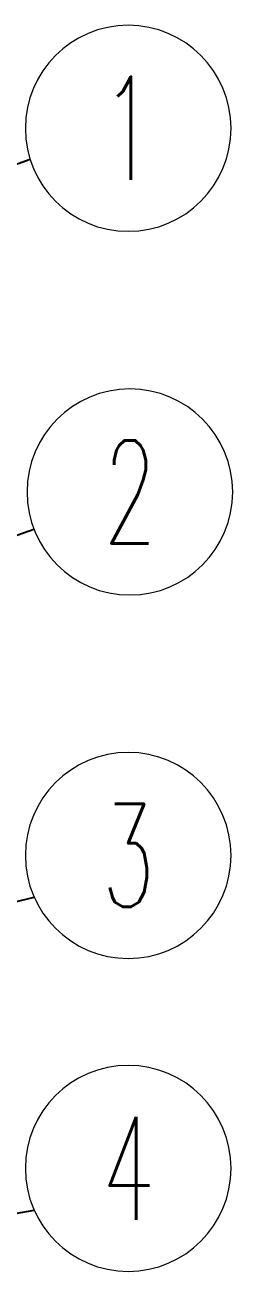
# Model space of a CAD drawing. Header units: millimetres. Extents: x 221 to 563, y 144 to 381.
# Drawn here: x 446.5 to 456.3, y 157.8 to 217.6 of the extents above; entities that cross this region are included whole.
import ezdxf
from ezdxf.enums import TextEntityAlignment as Align

# ---------------------------------------------------------------- set-up
doc = ezdxf.new("R2010")
doc.units = ezdxf.units.MM
doc.layers.add('from', color=7, linetype='Continuous', lineweight=13)
doc.styles.add('BOM', font='txt.shx', dxfattribs={"bigfont": 'gbcbig.shx'})
doc.dimstyles.new('ISO', dxfattribs={"dimscale": 0.6, "dimtxt": 2.5, "dimasz": 2.5, "dimexe": 1.25, "dimexo": 0.625, "dimtad": 0, "dimdsep": 46, "dimtxsty": 'Standard', "dimblk": 'OPEN', "dimcen": 0, "dimclrd": 4, "dimclre": 4, "dimadec": 0, "dimazin": 0, "dimtfac": 1, "dimtofl": 0, "dimtmove": 0, "dimatfit": 3, "dimfxl": 1, "dimarcsym": 0})

# ---------------------------------------------------------------- blocks, each defined once
blk = doc.blocks.new('yx_bom3')
at = {"layer": 'from'}
blk.add_circle((0, 0), 1, dxfattribs=at)
at = {"layer": 'from', "color": 4, "style": 'BOM', "width": 0.6}
blk.add_attdef('ITEM', text='', height=1, dxfattribs=at).set_placement((0, 0), align=Align.MIDDLE)
blk = doc.blocks.new('_Open')
at = {"color": 0, "linetype": 'ByBlock', "lineweight": -2}
for p, q in [((-1, 0.167), (0, 0)), ((-1, -0.167), (0, 0)), ((0, 0), (-1, 0))]:
    blk.add_line(p, q, dxfattribs=at)
blk = doc.blocks.new('u31')
at = {"layer": 'from'}
ref = blk.add_blockref('yx_bom3', (63.529, 87.279), dxfattribs=dict(at, xscale=-6.24000000000001, yscale=6.239999999999996, zscale=6.240000000000002))
ref.add_attrib('ITEM', '1', dxfattribs={"color": 4, "height": 6.24, "style": 'BOM', "width": 0.6}).set_placement((63.529, 87.279), align=Align.MIDDLE)
ref = blk.add_blockref('yx_bom3', (63.63, 65.248), dxfattribs=dict(at, xscale=-6.24000000000001, yscale=6.239999999999996, zscale=6.240000000000002))
ref.add_attrib('ITEM', '2', dxfattribs={"color": 4, "height": 6.24, "style": 'BOM', "width": 0.6}).set_placement((63.63, 65.248), align=Align.MIDDLE)
ref = blk.add_blockref('yx_bom3', (63.529, 43.228), dxfattribs=dict(at, xscale=-6.24000000000001, yscale=6.239999999999996, zscale=6.240000000000002))
ref.add_attrib('ITEM', '3', dxfattribs={"color": 4, "height": 6.24, "style": 'BOM', "width": 0.6}).set_placement((63.529, 43.228), align=Align.MIDDLE)
ref = blk.add_blockref('yx_bom3', (63.529, 24.27), dxfattribs=dict(at, xscale=-6.24000000000001, yscale=6.239999999999996, zscale=6.240000000000002))
ref.add_attrib('ITEM', '4', dxfattribs={"color": 4, "height": 6.24, "style": 'BOM', "width": 0.6}).set_placement((63.529, 24.27), align=Align.MIDDLE)
for points in [[(37.608, 78.266), (57.577, 85.404)], [(36.639, 55.453), (57.809, 63)], [(28.592, 33.544), (57.826, 40.695)], [(29.065, 16.86), (57.826, 21.738)]]:
    blk.add_leader(points, dimstyle='ISO', override={"dimscale": 1, "dimasz": 1.95, "dimexo": 0.125, "dimadec": 2, "dimazin": 2, "dimldrblk": 'Dot'}, dxfattribs=at)

msp = doc.modelspace()

# ---------------------------------------------------------------- block references
at = {"xscale": 0.78, "yscale": 0.78, "zscale": 0.78}
msp.add_blockref('u31', (401.838, 144.632), dxfattribs=at)

doc.saveas('drawing.dxf')
